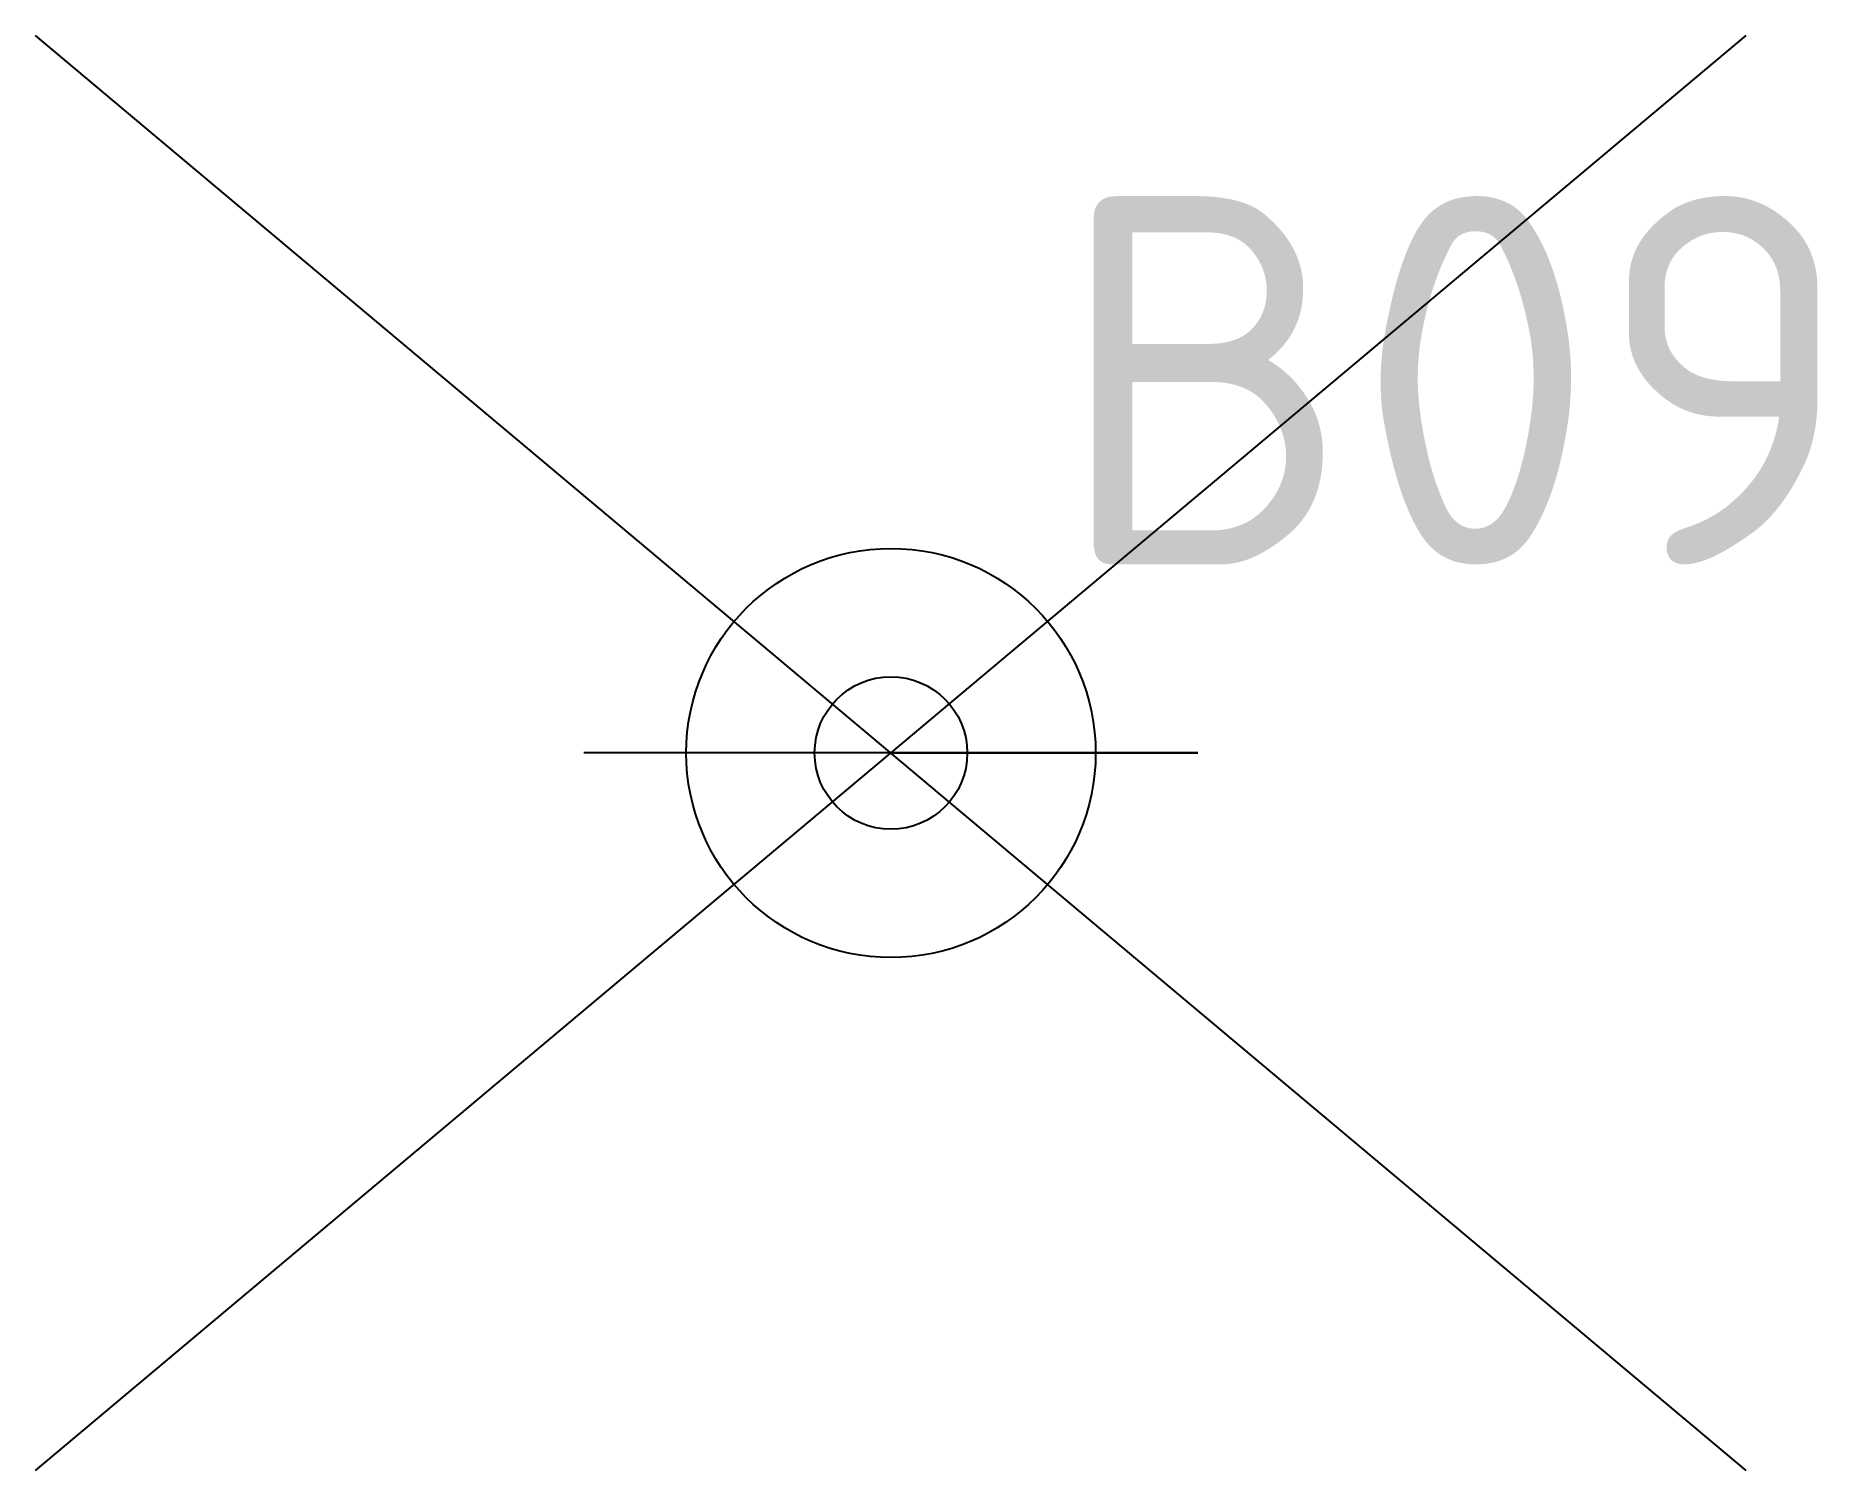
# Model space of a CAD drawing. Extents: x -4.18 to 4.53, y -3.51 to 3.51.
import ezdxf

# ---------------------------------------------------------------- set-up
doc = ezdxf.new("R2010")
doc.units = 0
doc.styles.add('NLCS-T18-A', font='NLCS-ISO.ttf', dxfattribs={"height": 0.0018})

msp = doc.modelspace()

# ---------------------------------------------------------------- linework, layer by layer
at = {"color": 0}
for p, q in [((-4.1787, -3.5064), (4.1787, 3.5064)), ((4.1787, -3.5064), (-4.1787, 3.5064))]:
    msp.add_line(p, q, dxfattribs=at)
for p, q in [((1.5, 0), (-1.5, 0)), ((0, 0), (1.5, 0))]:
    msp.add_line(p, q)
for radius in [1, 0.3727]:
    msp.add_circle((0, 0), radius)

# ---------------------------------------------------------------- texts
at = {"color": 7, "linetype": 'Continuous', "lineweight": 0, "style": 'NLCS-T18-A'}
msp.add_text('B09', height=1.8, dxfattribs=at).set_placement((0.806, 0.922))

doc.saveas('drawing.dxf')
